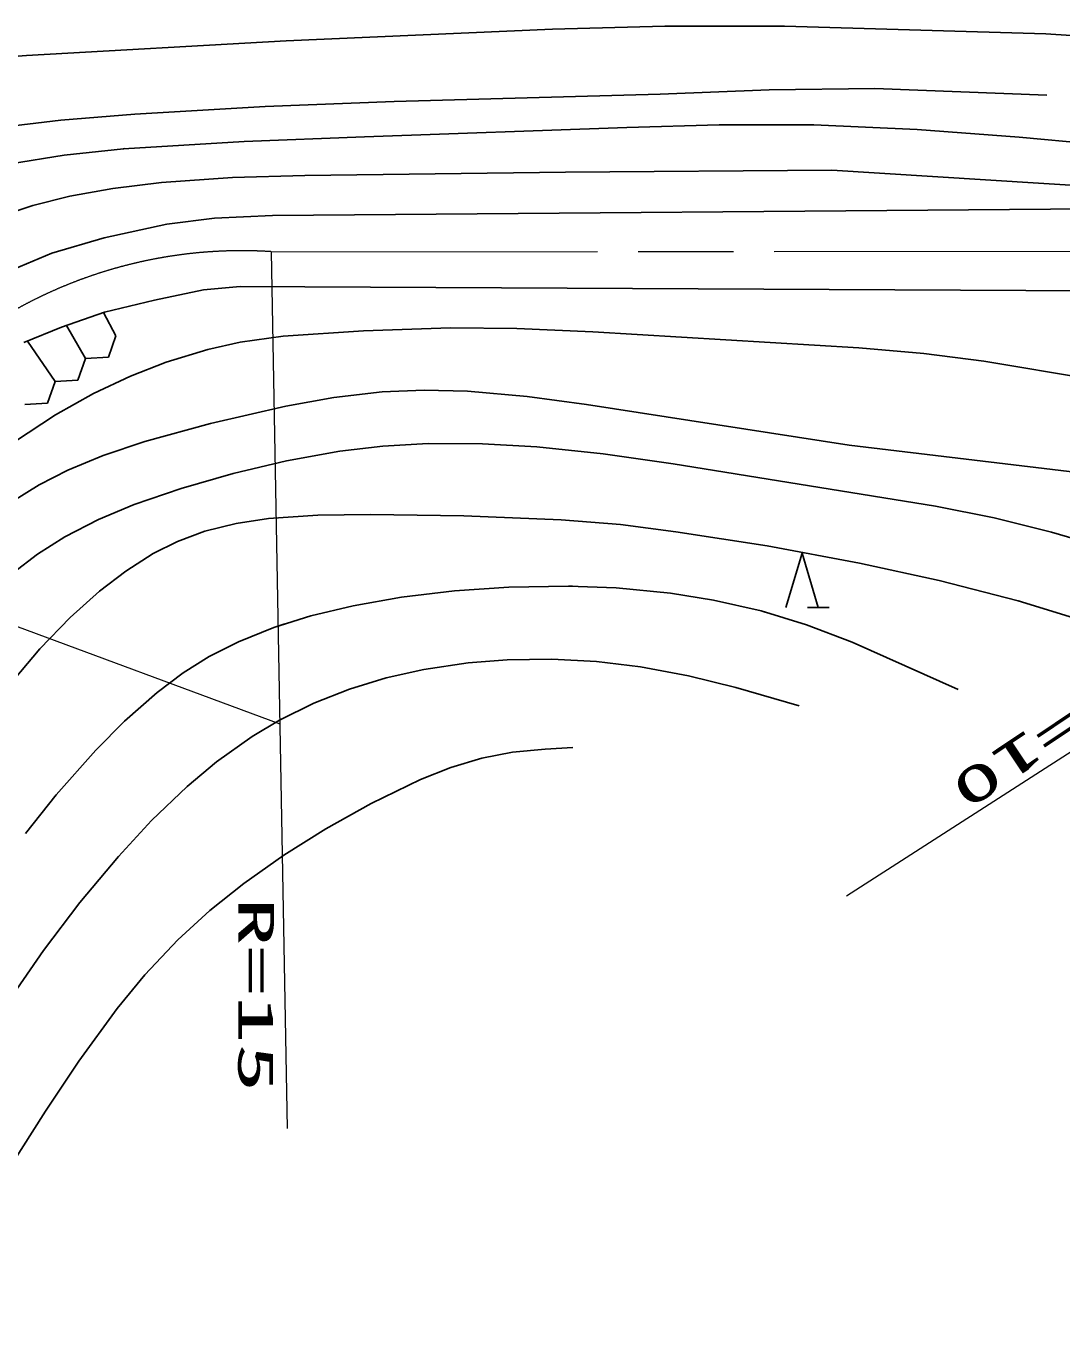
# Model space of a CAD drawing. Units: millimetres, scale not verified. Extents: x 40000 to 680000, y 20000 to 380000.
# Drawn here: x 111648 to 149743, y 263229 to 311251 of the extents above; entities that cross this region are included whole.
import ezdxf
from ezdxf.enums import TextEntityAlignment as Align

# ---------------------------------------------------------------- set-up
doc = ezdxf.new("R2010")
doc.units = ezdxf.units.MM
doc.header["$LTSCALE"] = 1000
doc.linetypes.add('CHAIN', pattern=[18.5, 12, -1.5, 3.5, -1.5])
for name, color, linetype, lineweight in [('M-BGD', 7, 'Continuous', 25), ('M-BMK', 2, 'CHAIN', 13), ('M-STR-HTXT', 7, 'Continuous', 13)]:
    doc.layers.add(name, color=color, linetype=linetype, lineweight=lineweight)
doc.styles.add('ＭＳ ゴシック', font='')
doc.styles.get('ＭＳ ゴシック').set_extended_font_data('MS Gothic')

msp = doc.modelspace()

# ---------------------------------------------------------------- linework, layer by layer
at = {"layer": 'M-BGD'}
for p, q in [((131010, 311143), (135136, 311245)), ((135136, 311245), (139536, 311251)), ((139536, 311251), (149155, 310967)), ((111659, 310164), (121218, 310713)), ((121218, 310713), (131010, 311143)), ((149155, 310967), (158931, 310309)), ((107661, 309870), (111659, 310164)), ((134973, 308746), (138971, 308902)), ((138971, 308902), (142858, 308951)), ((142858, 308951), (149186, 308709)), ((120442, 308292), (125181, 308471)), ((125181, 308471), (134973, 308746)), ((112922, 307789), (115650, 308010)), ((115650, 308010), (120442, 308292)), ((110346, 307478), (112922, 307789)), ((124095, 307170), (133737, 307520)), ((133737, 307520), (137137, 307620)), ((137137, 307620), (140625, 307614)), ((140625, 307614), (144421, 307441)), ((144421, 307441), (148176, 307169)), ((115233, 306738), (119673, 307005)), ((119673, 307005), (124095, 307170)), ((148176, 307169), (157870, 306268)), ((111076, 306185), (113049, 306498)), ((111076, 306185), (113049, 306498)), ((113049, 306498), (115233, 306738)), ((113049, 306498), (115233, 306738)), ((115233, 306738), (115272, 306741)), ((131491, 305878), (141288, 305949)), ((141288, 305949), (150988, 305342)), ((114835, 305280), (116629, 305497)), ((116629, 305497), (119237, 305677)), ((119237, 305677), (121901, 305757)), ((121901, 305757), (131491, 305878)), ((111900, 304652), (113259, 304993)), ((113259, 304993), (114835, 305280)), ((110596, 304221), (111900, 304652)), ((120712, 304278), (154607, 304558)), ((116828, 303965), (118576, 304187)), ((118576, 304187), (120712, 304278)), ((114523, 303458), (116828, 303965)), ((112590, 302892), (114523, 303458)), ((110968, 302208), (112590, 302892)), ((118171, 301540), (119519, 301670)), ((119519, 301670), (121902, 301650)), ((121902, 301650), (155321, 301487)), ((114530, 300728), (116374, 301165)), ((116374, 301165), (118171, 301540)), ((112951, 300166), (114530, 300728)), ((114948, 299857), (114493, 300715)), ((111561, 299604), (112951, 300166)), ((113833, 299013), (113131, 300230)), ((124053, 300034), (127254, 300141)), ((124053, 300034), (127254, 300141)), ((127254, 300141), (129699, 300127)), ((127254, 300141), (129699, 300127)), ((112717, 298169), (111703, 299661)), ((114672, 299063), (114948, 299857)), ((119520, 299614), (121104, 299836)), ((121104, 299836), (124053, 300034)), ((121104, 299836), (124053, 300034)), ((121104, 299836), (124053, 300034)), ((129699, 300127), (132495, 300000)), ((129699, 300127), (132495, 300000)), ((132495, 300000), (142272, 299405)), ((116797, 298882), (118329, 299350)), ((116797, 298882), (118329, 299350)), ((118329, 299350), (119520, 299614)), ((142272, 299405), (144662, 299202)), ((142272, 299405), (144662, 299202)), ((144662, 299202), (146869, 298916)), ((144662, 299202), (146869, 298916)), ((113556, 298219), (113833, 299013)), ((113833, 299013), (114672, 299063)), ((115487, 298373), (116797, 298882)), ((115487, 298373), (116797, 298882)), ((146869, 298916), (151414, 298163)), ((112717, 298169), (113556, 298219)), ((114122, 297728), (115487, 298373)), ((114122, 297728), (115487, 298373)), ((112440, 297376), (112717, 298169)), ((122968, 297583), (124740, 297794)), ((124740, 297794), (126283, 297855)), ((126283, 297855), (127879, 297809)), ((127879, 297809), (130071, 297619)), ((111601, 297326), (112440, 297376)), ((112728, 296942), (114122, 297728)), ((112728, 296942), (114122, 297728)), ((118435, 296619), (121198, 297263)), ((121198, 297263), (122968, 297583)), ((130071, 297619), (132260, 297328)), ((132260, 297328), (141920, 295826)), ((111221, 295952), (112728, 296942)), ((116019, 295959), (118435, 296619)), ((116019, 295959), (118435, 296619)), ((114481, 295443), (116019, 295959)), ((124769, 295794), (126434, 295890)), ((124769, 295794), (126434, 295890)), ((126434, 295890), (128436, 295877)), ((126434, 295890), (128436, 295877)), ((128436, 295877), (130434, 295763)), ((128436, 295877), (130434, 295763)), ((141920, 295826), (151339, 294703)), ((113184, 294908), (114481, 295443)), ((121221, 295249), (123188, 295603)), ((123188, 295603), (124769, 295794)), ((123188, 295603), (124769, 295794)), ((130434, 295763), (132869, 295514)), ((132869, 295514), (135445, 295146)), ((112122, 294369), (113184, 294908)), ((119262, 294786), (121221, 295249)), ((135445, 295146), (145096, 293583)), ((117345, 294236), (119262, 294786)), ((111118, 293744), (112122, 294369)), ((115617, 293641), (117345, 294236)), ((114316, 293094), (115617, 293641)), ((145096, 293583), (147253, 293151)), ((113072, 292454), (114316, 293094)), ((118220, 292661), (119374, 292947)), ((118220, 292661), (119374, 292947)), ((119374, 292947), (120561, 293126)), ((119374, 292947), (120561, 293126)), ((120561, 293126), (122383, 293248)), ((122383, 293248), (124318, 293272)), ((124318, 293272), (127752, 293231)), ((124318, 293272), (127752, 293231)), ((127752, 293231), (131330, 293079)), ((127752, 293231), (131330, 293079)), ((131330, 293079), (133506, 292905)), ((147253, 293151), (149356, 292626)), ((112066, 291817), (113072, 292454)), ((117214, 292285), (118220, 292661)), ((133506, 292905), (135544, 292644)), ((135544, 292644), (138903, 292123)), ((149356, 292626), (151295, 292058)), ((116327, 291836), (117214, 292285)), ((138903, 292123), (142301, 291490)), ((111174, 291123), (112066, 291817)), ((115310, 291188), (116327, 291836)), ((115310, 291188), (116327, 291836)), ((139584, 289855), (140185, 291855)), ((140185, 291855), (140784, 289855)), ((114348, 290449), (115310, 291188)), ((114348, 290449), (115310, 291188)), ((142301, 291490), (145231, 290846)), ((142301, 291490), (145231, 290846)), ((127405, 290463), (129402, 290598)), ((127405, 290463), (129402, 290598)), ((129402, 290598), (131600, 290637)), ((129402, 290598), (131600, 290637)), ((131600, 290637), (131744, 290635)), ((131600, 290637), (133347, 290572)), ((133347, 290572), (135347, 290380)), ((145231, 290846), (148138, 290102)), ((145231, 290846), (148138, 290102)), ((113273, 289485), (114348, 290449)), ((113273, 289485), (114348, 290449)), ((123682, 289920), (125457, 290231)), ((125457, 290231), (127405, 290463)), ((135347, 290380), (136931, 290127)), ((135347, 290380), (136931, 290127)), ((136931, 290127), (138686, 289725)), ((136931, 290127), (138686, 289725)), ((148138, 290102), (148197, 290085)), ((148138, 290102), (150495, 289380)), ((122125, 289546), (123682, 289920)), ((122125, 289546), (123682, 289920)), ((138686, 289725), (138824, 289687)), ((138686, 289725), (140348, 289213)), ((140384, 289855), (141184, 289855)), ((112154, 288329), (113273, 289485)), ((112154, 288329), (113273, 289485)), ((119459, 288588), (120762, 289116)), ((119459, 288588), (120762, 289116)), ((120762, 289116), (122125, 289546)), ((120762, 289116), (122125, 289546)), ((120762, 289116), (121165, 289256)), ((140348, 289213), (142030, 288579)), ((110990, 286951), (112154, 288329)), ((118386, 288047), (119459, 288588)), ((118386, 288047), (119459, 288588)), ((142030, 288579), (145928, 286841)), ((117424, 287452), (118386, 288047)), ((117424, 287452), (118386, 288047)), ((126282, 287577), (127902, 287819)), ((127902, 287819), (129337, 287933)), ((129337, 287933), (130983, 287955)), ((130983, 287955), (132624, 287866)), ((130983, 287955), (132624, 287866)), ((132624, 287866), (134245, 287671)), ((132624, 287866), (134245, 287671)), ((134245, 287671), (136005, 287340)), ((116465, 286730), (117424, 287452)), ((116465, 286730), (117424, 287452)), ((123537, 286848), (124892, 287262)), ((124892, 287262), (126282, 287577)), ((136005, 287340), (137753, 286907)), ((115266, 285666), (116465, 286730)), ((115266, 285666), (116465, 286730)), ((115266, 285666), (116465, 286730)), ((122227, 286332), (123537, 286848)), ((137753, 286907), (140084, 286240)), ((120971, 285710), (122227, 286332)), ((114216, 284605), (115266, 285666)), ((114216, 284605), (115266, 285666)), ((114216, 284605), (115266, 285666)), ((119957, 285102), (120971, 285710)), ((119957, 285102), (120971, 285710)), ((118654, 284171), (119957, 285102)), ((118654, 284171), (119957, 285102)), ((112757, 282956), (114216, 284605)), ((127269, 283969), (128413, 284311)), ((127269, 283969), (128413, 284311)), ((128413, 284311), (129540, 284525)), ((129540, 284525), (130734, 284643)), ((130734, 284643), (131759, 284703)), ((117574, 283269), (118654, 284171)), ((117574, 283269), (118654, 284171)), ((126151, 283527), (127269, 283969)), ((126151, 283527), (127269, 283969)), ((124334, 282637), (126151, 283527)), ((124334, 282637), (126151, 283527)), ((111624, 281532), (112757, 282956)), ((116262, 282016), (117574, 283269)), ((116262, 282016), (117574, 283269)), ((122673, 281705), (124334, 282637)), ((122673, 281705), (124334, 282637)), ((115040, 280695), (116262, 282016)), ((115040, 280695), (116262, 282016)), ((121132, 280742), (122673, 281705)), ((121132, 280742), (122673, 281705)), ((113618, 278992), (115040, 280695)), ((119656, 279699), (121132, 280742)), ((119656, 279699), (121132, 280742)), ((118408, 278700), (119656, 279699)), ((118408, 278700), (119656, 279699)), ((112289, 277234), (113618, 278992)), ((117232, 277626), (118408, 278700)), ((117232, 277626), (118408, 278700)), ((116018, 276330), (117232, 277626)), ((110820, 275095), (112289, 277234)), ((115001, 275094), (116018, 276330)), ((113582, 273156), (115001, 275094)), ((113582, 273156), (115001, 275094)), ((112359, 271319), (113582, 273156)), ((112359, 271319), (113582, 273156)), ((107215, 263229), (112359, 271319))]:
    msp.add_line(p, q, dxfattribs=at)
at = {"layer": 'M-BMK'}
msp.add_line((120665, 302949), (155070, 302967), dxfattribs=at)
msp.add_arc((119587, 285897), 17086, 86.3826, 159.0738, dxfattribs=at)
at = {"layer": 'M-STR-HTXT'}
for p, q in [((120665, 302949), (121248, 270677)), ((168751, 296546), (141826, 279234)), ((103628, 292000), (120979, 285576))]:
    msp.add_line(p, q, dxfattribs=at)

# ---------------------------------------------------------------- texts
at = {"layer": 'M-STR-HTXT', "style": 'ＭＳ ゴシック', "width": 2}
for s, rotation, p in [('R=10', 213.788, (151284, 287756)), ('R=15', 269.988, (119054, 279188))]:
    msp.add_text(s, height=1320, rotation=rotation, dxfattribs=at).set_placement(p, align=Align.BOTTOM_LEFT)

doc.saveas('drawing.dxf')
